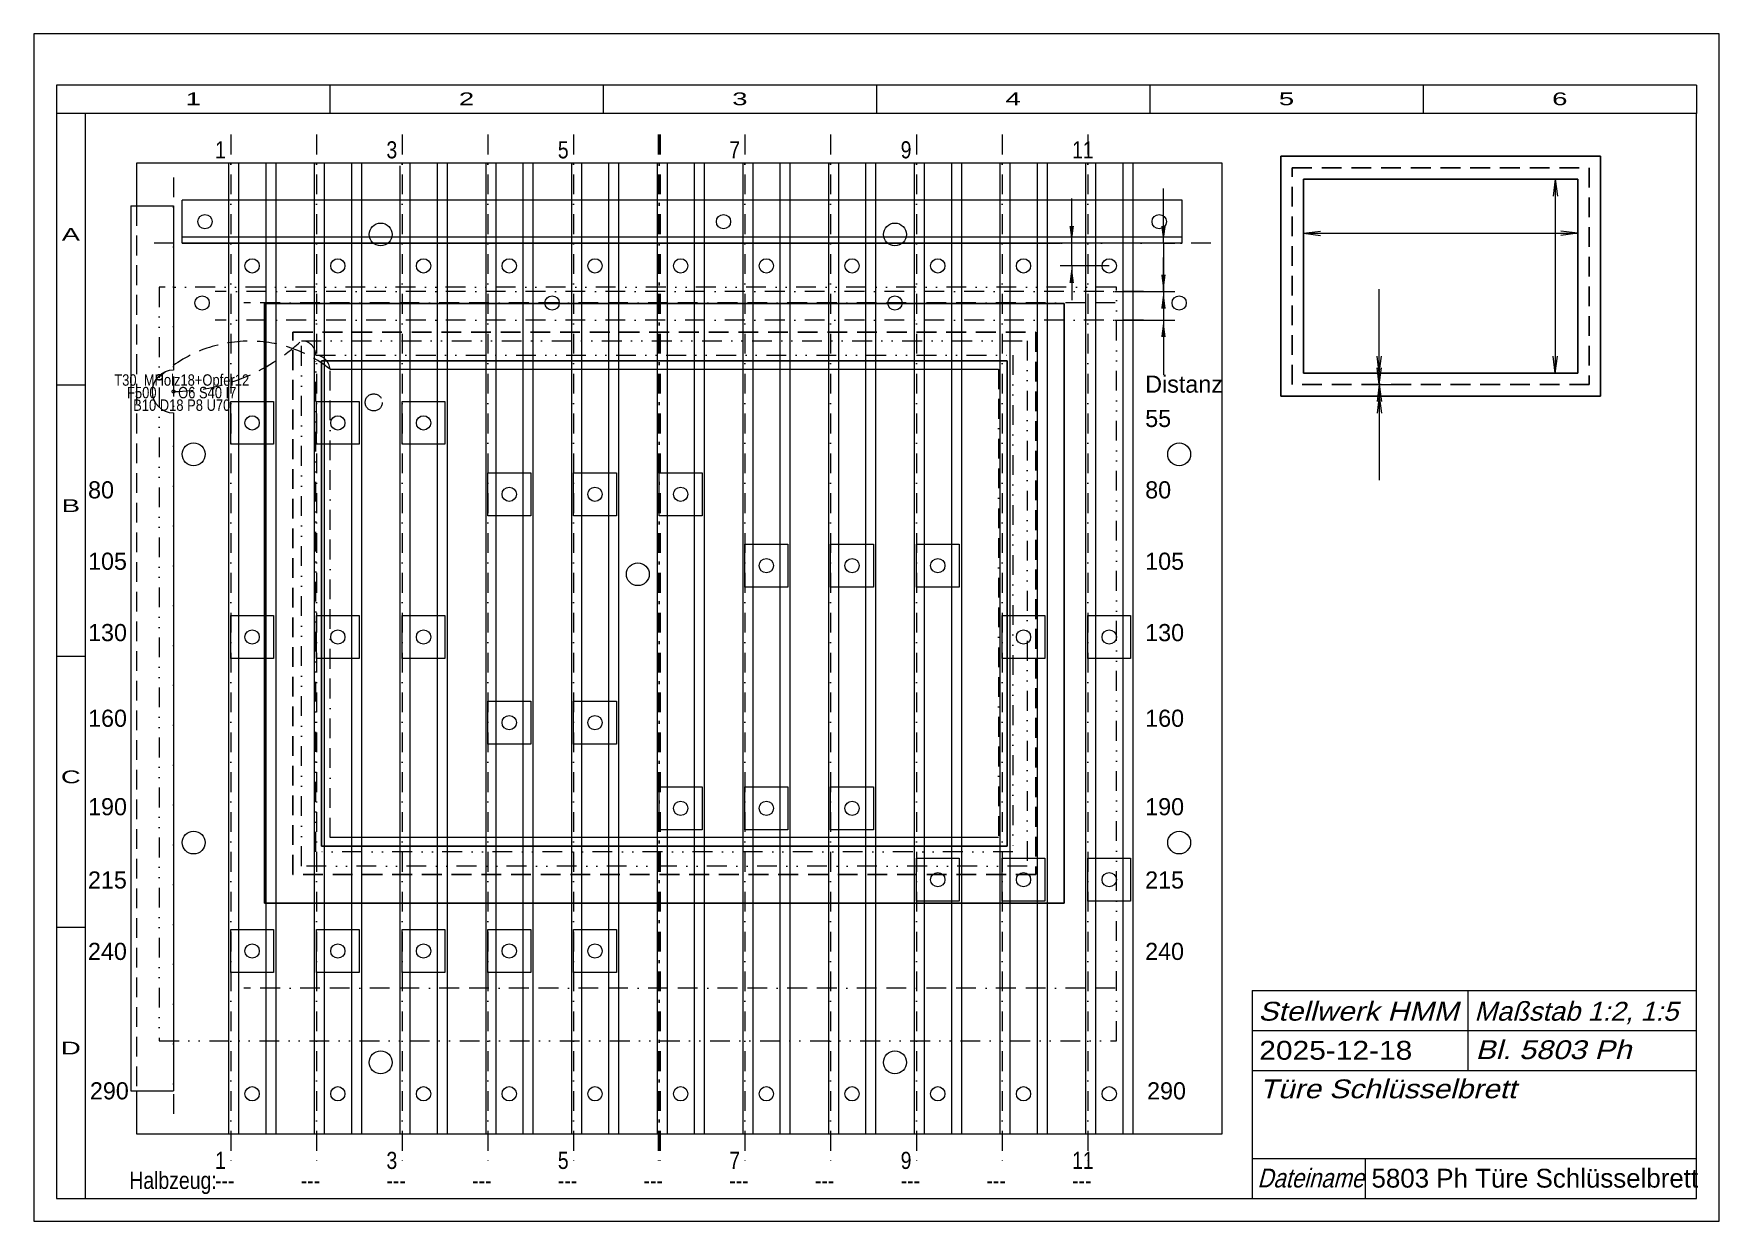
# Model space of a CAD drawing. Extents: x 2 to 592, y 2 to 418.
import ezdxf
from ezdxf.enums import TextEntityAlignment as Align

# ---------------------------------------------------------------- set-up
doc = ezdxf.new("R2010")
doc.units = 0
doc.header["$LTSCALE"] = 13.860201
for name, pattern in [('BORDER', [1.75, 0.5, -0.25, 0.5, -0.25, 0, -0.25]), ('DASHDOT', [1, 0.5, -0.25, 0, -0.25]), ('DASHED', [0.75, 0.5, -0.25]), ('DIVIDE', [1.25, 0.5, -0.25, 0, -0.25, 0, -0.25]), ('PHANTOM', [2.5, 1.25, -0.25, 0.25, -0.25, 0.25, -0.25])]:
    doc.linetypes.add(name, pattern=pattern)
for name, color, linetype, lineweight in [('5803_1P', 30, 'CONTINUOUS', 0), ('_TEMP', 7, 'CONTINUOUS', 50), ('BEMASSUNG', 7, 'CONTINUOUS', 0), ('BEMASSUNG$00', 7, 'CONTINUOUS', 25), ('BESCHRIFTUNG', 7, 'CONTINUOUS', 0), ('GEOMETRIE', 27, 'CONTINUOUS', 25), ('KONSTRUKTION', 7, 'CONTINUOUS', 0), ('MASSGRENZEN', 172, 'CONTINUOUS', 0), ('MASSLINIEN', 172, 'CONTINUOUS', 0), ('MASSTEXTE', 212, 'CONTINUOUS', 0), ('MITTELLINIEN', 5, 'DASHDOT', 0), ('PFADE', 30, 'CONTINUOUS', 13), ('STANDARD', 7, 'CONTINUOUS', 0)]:
    doc.layers.add(name, color=color, linetype=linetype, lineweight=lineweight)
doc.styles.add('Arial', font='arial.ttf')
doc.styles.add('Verdana', font='verdana.ttf')

# ---------------------------------------------------------------- blocks, each defined once
blk = doc.blocks.new('D137584640')
at = {"layer": 'MASSGRENZEN'}
for points in [[(365.33, 344.67), (364.55, 350.61), (366.11, 350.61)], [(365.33, 336.67), (366.11, 330.72), (364.55, 330.72)]]:
    blk.add_solid(points, dxfattribs=at)
at = {"layer": 'MASSLINIEN', "color": 172}
for p, q in [((365.33, 344.67), (365.33, 360.27)), ((53.95, 344.67), (361.33, 344.67)), ((365.33, 336.67), (365.33, 344.67)), ((378.45, 336.67), (361.33, 336.67)), ((365.33, 336.67), (365.33, 324.68))]:
    blk.add_line(p, q, dxfattribs=at)
blk = doc.blocks.new('D137593856')
at = {"layer": 'MASSGRENZEN'}
for points in [[(397.44, 344.67), (396.66, 350.61), (398.23, 350.61)], [(397.44, 327.67), (398.23, 321.72), (396.66, 321.72)]]:
    blk.add_solid(points, dxfattribs=at)
at = {"layer": 'MASSLINIEN', "color": 172}
for p, q in [((397.44, 344.67), (397.44, 363.8)), ((397.44, 344.67), (397.44, 327.67)), ((397.44, 344.67), (401.44, 344.67)), ((380.5, 327.67), (401.44, 327.67)), ((397.44, 327.67), (397.44, 315.68))]:
    blk.add_line(p, q, dxfattribs=at)
blk = doc.blocks.new('D137594112')
at = {"layer": 'MASSGRENZEN'}
for points in [[(397.44, 327.67), (396.66, 333.61), (398.23, 333.61)], [(397.44, 317.67), (398.23, 311.72), (396.66, 311.72)]]:
    blk.add_solid(points, dxfattribs=at)
at = {"layer": 'MASSLINIEN', "color": 172}
for p, q in [((397.44, 327.67), (397.44, 339.65)), ((380.5, 327.67), (401.44, 327.67)), ((397.44, 327.67), (397.44, 317.67)), ((380.5, 317.67), (401.44, 317.67)), ((397.44, 317.67), (397.44, 298.53))]:
    blk.add_line(p, q, dxfattribs=at)
blk = doc.blocks.new('D137600768')
at = {"layer": 'MASSGRENZEN', "color": 172}
for p, q in [((534.6, 367.06), (533.82, 361.11)), ((534.6, 367.06), (535.38, 361.11)), ((534.6, 299.06), (533.82, 305.01)), ((534.6, 299.06), (535.38, 305.01))]:
    blk.add_line(p, q, dxfattribs=at)
at = {"layer": 'MASSLINIEN', "color": 172}
for p, q in [((446.47, 367.06), (538.6, 367.06)), ((534.6, 367.06), (534.6, 299.06)), ((446.47, 299.06), (538.6, 299.06))]:
    blk.add_line(p, q, dxfattribs=at)
blk = doc.blocks.new('D137600512')
at = {"layer": 'MASSGRENZEN', "color": 172}
for p, q in [((473, 299.06), (472.21, 305.01)), ((473, 299.06), (473.78, 305.01)), ((473, 295.06), (472.21, 289.11)), ((473, 295.06), (473.78, 289.11))]:
    blk.add_line(p, q, dxfattribs=at)
at = {"layer": 'MASSLINIEN', "color": 172}
for p, q in [((473, 299.06), (473, 328.54)), ((473, 299.06), (473, 295.06)), ((473, 299.06), (477, 299.06)), ((473, 295.06), (477, 295.06)), ((473, 295.06), (473, 283.13))]:
    blk.add_line(p, q, dxfattribs=at)
blk = doc.blocks.new('D137587456')
at = {"layer": 'MASSGRENZEN', "color": 172}
for p, q in [((473, 295.06), (472.21, 301.01)), ((473, 295.06), (473.78, 301.01)), ((473, 291.06), (472.21, 285.11)), ((473, 291.06), (473.78, 285.11))]:
    blk.add_line(p, q, dxfattribs=at)
at = {"layer": 'MASSLINIEN', "color": 172}
for p, q in [((473, 295.06), (473, 306.99)), ((473, 295.06), (473, 291.06)), ((473, 295.06), (477, 295.06)), ((473, 291.06), (477, 291.06)), ((473, 291.06), (473, 261.58))]:
    blk.add_line(p, q, dxfattribs=at)
blk = doc.blocks.new('D106912256')
at = {"layer": 'MASSGRENZEN', "color": 172}
for p, q in [((446.47, 348.07), (452.42, 348.86)), ((542.47, 348.07), (536.52, 348.86)), ((446.47, 348.07), (452.42, 347.29)), ((542.47, 348.07), (536.52, 347.29))]:
    blk.add_line(p, q, dxfattribs=at)
at = {"layer": 'MASSLINIEN', "color": 172}
for p, q in [((446.47, 299.06), (446.47, 352.07)), ((542.47, 299.06), (542.47, 352.07)), ((446.47, 348.07), (542.47, 348.07))]:
    blk.add_line(p, q, dxfattribs=at)

msp = doc.modelspace()

# ---------------------------------------------------------------- linework, layer by layer
at = {"layer": '5803_1P', "linetype": 'DIVIDE'}
for p, q in [((95.73, 126.45), (95.73, 310.45)), ((95.73, 310.45), (349.73, 310.45)), ((349.73, 310.45), (349.73, 126.45)), ((100.73, 131.45), (100.73, 305.45)), ((100.73, 305.45), (344.73, 305.45)), ((344.73, 305.45), (344.73, 131.45)), ((344.73, 131.45), (100.73, 131.45)), ((349.73, 126.45), (95.73, 126.45))]:
    msp.add_line(p, q, dxfattribs=at)
at = {"layer": '5803_1P'}
for p, q in [((105.73, 300.45), (339.73, 300.45)), ((339.73, 136.45), (105.73, 136.45))]:
    msp.add_line(p, q, dxfattribs=at)
at = {"layer": '5803_1P', "linetype": 'BORDER'}
for p, q in [((105.73, 136.45), (105.73, 300.45)), ((339.73, 300.45), (339.73, 136.45))]:
    msp.add_line(p, q, dxfattribs=at)
at = {"layer": '5803_1P', "linetype": 'PHANTOM'}
for centre, radius in [((45.95, 297.67), 1), ((50.95, 292.67), 0.5), ((121.02, 288.85), 3)]:
    msp.add_circle(centre, radius, dxfattribs=at)
at = {"layer": '5803_1P', "linetype": 'DASHED'}
for centre, radius, start, end in [((77.44, 264.68), 45.61, 51.66684, 133.67339), ((50.68, 358.61), 65.94, 270.23344, 313.09295), ((95.67, 305.39), 5.06, 0.67095, 89.32905), ((100.34, 300.06), 5.4, 4.12712, 85.87288)]:
    msp.add_arc(centre, radius, start, end, dxfattribs=at)
at = {"layer": '_TEMP', "lineweight": 0}
for p, q in [((428.44, 82.8), (583.83, 82.8)), ((428.44, 82.8), (428.44, 10)), ((504.04, 82.8), (504.04, 54.8)), ((428.44, 68.8), (583.83, 68.8)), ((428.44, 54.8), (583.83, 54.8)), ((428.44, 24), (583.83, 24)), ((468.04, 24), (468.04, 10))]:
    msp.add_line(p, q, dxfattribs=at)
at = {"layer": 'GEOMETRIE', "color": 7}
for p, q in [((438.47, 375.06), (550.47, 375.06)), ((438.47, 291.06), (438.47, 375.06)), ((550.47, 375.06), (550.47, 291.06)), ((446.47, 367.06), (542.47, 367.06)), ((446.47, 299.06), (446.47, 367.06)), ((542.47, 367.06), (542.47, 299.06)), ((82.73, 323.45), (362.73, 323.45)), ((82.73, 113.45), (82.73, 323.45)), ((362.73, 323.45), (362.73, 113.45)), ((102.73, 303.45), (342.73, 303.45)), ((102.73, 133.45), (102.73, 303.45)), ((342.73, 303.45), (342.73, 133.45)), ((542.47, 299.06), (446.47, 299.06)), ((550.47, 291.06), (438.47, 291.06)), ((342.73, 133.45), (102.73, 133.45)), ((362.73, 113.45), (82.73, 113.45))]:
    msp.add_line(p, q, dxfattribs=at)
at = {"layer": 'GEOMETRIE', "color": 7, "linetype": 'DASHED'}
for p, q in [((442.47, 371.06), (546.47, 371.06)), ((442.47, 295.06), (442.47, 371.06)), ((546.47, 371.06), (546.47, 295.06)), ((92.73, 123.45), (92.73, 313.45)), ((92.73, 313.45), (352.73, 313.45)), ((352.73, 313.45), (352.73, 123.45)), ((546.47, 295.06), (442.47, 295.06)), ((352.73, 123.45), (92.73, 123.45))]:
    msp.add_line(p, q, dxfattribs=at)
at = {"layer": 'KONSTRUKTION', "color": 8}
for p, q in [((417.95, 372.67), (37.95, 372.67)), ((37.95, 372.67), (37.95, 357.67)), ((70.2, 372.67), (70.2, 32.67)), ((73.7, 372.67), (73.7, 32.67)), ((83.2, 372.67), (83.2, 32.67)), ((86.7, 372.67), (86.7, 32.67)), ((100.2, 372.67), (100.2, 32.67)), ((103.7, 372.67), (103.7, 32.67)), ((113.2, 372.67), (113.2, 32.67)), ((116.7, 372.67), (116.7, 32.67)), ((133.7, 372.67), (133.7, 32.67)), ((143.2, 372.67), (143.2, 32.67)), ((146.7, 372.67), (146.7, 32.67)), ((160.2, 372.67), (160.2, 32.67)), ((163.7, 372.67), (163.7, 32.67)), ((173.2, 372.67), (173.2, 32.67)), ((176.7, 372.67), (176.7, 32.67)), ((190.2, 372.67), (190.2, 32.67)), ((193.7, 372.67), (193.7, 32.67)), ((203.2, 372.67), (203.2, 32.67)), ((206.7, 372.67), (206.7, 32.67)), ((220.2, 372.67), (220.2, 32.67)), ((223.7, 372.67), (223.7, 32.67)), ((233.2, 372.67), (233.2, 32.67)), ((236.7, 372.67), (236.7, 32.67)), ((250.2, 372.67), (250.2, 32.67)), ((253.7, 372.67), (253.7, 32.67)), ((263.2, 372.67), (263.2, 32.67)), ((266.7, 372.67), (266.7, 32.67)), ((280.2, 372.67), (280.2, 32.67)), ((283.7, 372.67), (283.7, 32.67)), ((293.2, 372.67), (293.2, 32.67)), ((296.7, 372.67), (296.7, 32.67)), ((310.2, 372.67), (310.2, 32.67)), ((313.7, 372.67), (313.7, 32.67)), ((323.2, 372.67), (323.2, 32.67)), ((326.7, 372.67), (326.7, 32.67)), ((340.2, 372.67), (340.2, 32.67)), ((343.7, 372.67), (343.7, 32.67)), ((353.2, 372.67), (353.2, 32.67)), ((356.7, 372.67), (356.7, 32.67)), ((370.2, 372.67), (370.2, 32.67)), ((373.7, 372.67), (373.7, 32.67)), ((383.2, 372.67), (383.2, 32.67)), ((386.7, 372.67), (386.7, 32.67)), ((417.95, 32.67), (417.95, 372.67)), ((130.2, 371.67), (130.2, 32.67)), ((35.95, 357.67), (35.95, 47.67)), ((35.95, 357.67), (50.95, 357.67)), ((50.95, 357.67), (50.95, 300.17)), ((403.95, 359.67), (53.95, 359.67)), ((53.95, 344.67), (53.95, 359.67)), ((403.95, 344.67), (403.95, 359.67)), ((403.95, 346.67), (53.95, 346.67)), ((403.95, 344.67), (53.95, 344.67)), ((50.95, 285.17), (50.95, 47.67)), ((35.95, 47.67), (50.95, 47.67)), ((37.95, 47.67), (37.95, 32.67)), ((37.95, 32.67), (417.95, 32.67))]:
    msp.add_line(p, q, dxfattribs=at)
at = {"layer": 'KONSTRUKTION', "color": 8, "linetype": 'DASHED'}
msp.add_line((37.95, 357.67), (37.95, 47.67), dxfattribs=at)
at = {"layer": 'KONSTRUKTION', "color": 8, "linetype": 'BORDER'}
for p, q in [((380.5, 323.67), (75.5, 323.67)), ((380.5, 83.67), (75.5, 83.67))]:
    msp.add_line(p, q, dxfattribs=at)
at = {"layer": 'KONSTRUKTION', "color": 252}
for p, q in [((70.95, 289.17), (85.95, 289.17)), ((70.95, 274.17), (70.95, 289.17)), ((85.95, 289.17), (85.95, 274.17)), ((100.95, 274.17), (100.95, 289.17)), ((100.95, 289.17), (115.95, 289.17)), ((115.95, 289.17), (115.95, 274.17)), ((130.95, 274.17), (130.95, 289.17)), ((130.95, 289.17), (145.95, 289.17)), ((145.95, 289.17), (145.95, 274.17)), ((85.95, 274.17), (70.95, 274.17)), ((115.95, 274.17), (100.95, 274.17)), ((145.95, 274.17), (130.95, 274.17)), ((160.95, 249.17), (160.95, 264.17)), ((160.95, 264.17), (175.95, 264.17)), ((175.95, 264.17), (175.95, 249.17)), ((190.95, 249.17), (190.95, 264.17)), ((190.95, 264.17), (205.95, 264.17)), ((205.95, 264.17), (205.95, 249.17)), ((220.95, 264.17), (235.95, 264.17)), ((220.95, 249.17), (220.95, 264.17)), ((235.95, 264.17), (235.95, 249.17)), ((175.95, 249.17), (160.95, 249.17)), ((205.95, 249.17), (190.95, 249.17)), ((235.95, 249.17), (220.95, 249.17)), ((250.95, 224.17), (250.95, 239.17)), ((250.95, 239.17), (265.95, 239.17)), ((265.95, 239.17), (265.95, 224.17)), ((280.95, 224.17), (280.95, 239.17)), ((280.95, 239.17), (295.95, 239.17)), ((295.95, 239.17), (295.95, 224.17)), ((310.95, 239.17), (325.95, 239.17)), ((310.95, 224.17), (310.95, 239.17)), ((325.95, 239.17), (325.95, 224.17)), ((265.95, 224.17), (250.95, 224.17)), ((295.95, 224.17), (280.95, 224.17)), ((325.95, 224.17), (310.95, 224.17)), ((70.95, 199.17), (70.95, 214.17)), ((70.95, 214.17), (85.95, 214.17)), ((85.95, 214.17), (85.95, 199.17)), ((100.95, 199.17), (100.95, 214.17)), ((100.95, 214.17), (115.95, 214.17)), ((115.95, 214.17), (115.95, 199.17)), ((130.95, 214.17), (145.95, 214.17)), ((130.95, 199.17), (130.95, 214.17)), ((145.95, 214.17), (145.95, 199.17)), ((340.95, 199.17), (340.95, 214.17)), ((340.95, 214.17), (355.95, 214.17)), ((355.95, 214.17), (355.95, 199.17)), ((370.95, 199.17), (370.95, 214.17)), ((370.95, 214.17), (385.95, 214.17)), ((385.95, 214.17), (385.95, 199.17)), ((85.95, 199.17), (70.95, 199.17)), ((115.95, 199.17), (100.95, 199.17)), ((145.95, 199.17), (130.95, 199.17)), ((355.95, 199.17), (340.95, 199.17)), ((385.95, 199.17), (370.95, 199.17)), ((160.95, 169.17), (160.95, 184.17)), ((160.95, 184.17), (175.95, 184.17)), ((175.95, 184.17), (175.95, 169.17)), ((190.95, 169.17), (190.95, 184.17)), ((190.95, 184.17), (205.95, 184.17)), ((205.95, 184.17), (205.95, 169.17)), ((175.95, 169.17), (160.95, 169.17)), ((205.95, 169.17), (190.95, 169.17)), ((220.95, 139.17), (220.95, 154.17)), ((220.95, 154.17), (235.95, 154.17)), ((235.95, 154.17), (235.95, 139.17)), ((250.95, 139.17), (250.95, 154.17)), ((250.95, 154.17), (265.95, 154.17)), ((265.95, 154.17), (265.95, 139.17)), ((280.95, 154.17), (295.95, 154.17)), ((280.95, 139.17), (280.95, 154.17)), ((295.95, 154.17), (295.95, 139.17)), ((235.95, 139.17), (220.95, 139.17)), ((265.95, 139.17), (250.95, 139.17)), ((295.95, 139.17), (280.95, 139.17)), ((310.95, 114.17), (310.95, 129.17)), ((310.95, 129.17), (325.95, 129.17)), ((325.95, 129.17), (325.95, 114.17)), ((340.95, 114.17), (340.95, 129.17)), ((340.95, 129.17), (355.95, 129.17)), ((355.95, 129.17), (355.95, 114.17)), ((370.95, 129.17), (385.95, 129.17)), ((370.95, 114.17), (370.95, 129.17)), ((385.95, 129.17), (385.95, 114.17)), ((325.95, 114.17), (310.95, 114.17)), ((355.95, 114.17), (340.95, 114.17)), ((385.95, 114.17), (370.95, 114.17)), ((70.95, 89.17), (70.95, 104.17)), ((70.95, 104.17), (85.95, 104.17)), ((85.95, 104.17), (85.95, 89.17)), ((100.95, 89.17), (100.95, 104.17)), ((100.95, 104.17), (115.95, 104.17)), ((115.95, 104.17), (115.95, 89.17)), ((130.95, 104.17), (145.95, 104.17)), ((130.95, 89.17), (130.95, 104.17)), ((145.95, 104.17), (145.95, 89.17)), ((160.95, 89.17), (160.95, 104.17)), ((160.95, 104.17), (175.95, 104.17)), ((175.95, 104.17), (175.95, 89.17)), ((190.95, 89.17), (190.95, 104.17)), ((190.95, 104.17), (205.95, 104.17)), ((205.95, 104.17), (205.95, 89.17)), ((85.95, 89.17), (70.95, 89.17)), ((115.95, 89.17), (100.95, 89.17)), ((145.95, 89.17), (130.95, 89.17)), ((175.95, 89.17), (160.95, 89.17)), ((205.95, 89.17), (190.95, 89.17))]:
    msp.add_line(p, q, dxfattribs=at)
at = {"layer": 'KONSTRUKTION', "color": 8}
for centre, radius in [((61.95, 352.17), 2.5), ((243.45, 352.17), 2.5), ((395.95, 352.17), 2.5), ((123.45, 347.67), 4), ((303.45, 347.67), 4), ((78.45, 336.67), 2.5), ((78.45, 336.67), 2.5), ((108.45, 336.67), 2.5), ((108.45, 336.67), 2.5), ((138.45, 336.67), 2.5), ((138.45, 336.67), 2.5), ((168.45, 336.67), 2.5), ((168.45, 336.67), 2.5), ((198.45, 336.67), 2.5), ((198.45, 336.67), 2.5), ((228.45, 336.67), 2.5), ((228.45, 336.67), 2.5), ((258.45, 336.67), 2.5), ((258.45, 336.67), 2.5), ((288.45, 336.67), 2.5), ((288.45, 336.67), 2.5), ((318.45, 336.67), 2.5), ((318.45, 336.67), 2.5), ((348.45, 336.67), 2.5), ((348.45, 336.67), 2.5), ((378.45, 336.67), 2.5), ((378.45, 336.67), 2.5), ((60.95, 323.67), 2.5), ((183.45, 323.67), 2.5), ((303.45, 323.67), 2.5), ((402.95, 323.67), 2.5), ((78.45, 281.67), 2.5), ((78.45, 281.67), 2.5), ((108.45, 281.67), 2.5), ((108.45, 281.67), 2.5), ((138.45, 281.67), 2.5), ((138.45, 281.67), 2.5), ((57.97, 270.67), 4), ((402.95, 270.67), 4), ((168.45, 256.67), 2.5), ((168.45, 256.67), 2.5), ((198.45, 256.67), 2.5), ((198.45, 256.67), 2.5), ((228.45, 256.67), 2.5), ((228.45, 256.67), 2.5), ((213.45, 228.67), 4), ((258.45, 231.67), 2.5), ((258.45, 231.67), 2.5), ((288.45, 231.67), 2.5), ((288.45, 231.67), 2.5), ((318.45, 231.67), 2.5), ((318.45, 231.67), 2.5), ((78.45, 206.67), 2.5), ((78.45, 206.67), 2.5), ((108.45, 206.67), 2.5), ((108.45, 206.67), 2.5), ((138.45, 206.67), 2.5), ((138.45, 206.67), 2.5), ((348.45, 206.67), 2.5), ((348.45, 206.67), 2.5), ((378.45, 206.67), 2.5), ((378.45, 206.67), 2.5), ((168.45, 176.67), 2.5), ((168.45, 176.67), 2.5), ((198.45, 176.67), 2.5), ((198.45, 176.67), 2.5), ((228.45, 146.67), 2.5), ((228.45, 146.67), 2.5), ((258.45, 146.67), 2.5), ((258.45, 146.67), 2.5), ((288.45, 146.67), 2.5), ((288.45, 146.67), 2.5), ((57.97, 134.67), 4), ((402.95, 134.67), 4), ((318.45, 121.67), 2.5), ((318.45, 121.67), 2.5), ((348.45, 121.67), 2.5), ((348.45, 121.67), 2.5), ((378.45, 121.67), 2.5), ((378.45, 121.67), 2.5), ((78.45, 96.67), 2.5), ((78.45, 96.67), 2.5), ((108.45, 96.67), 2.5), ((108.45, 96.67), 2.5), ((138.45, 96.67), 2.5), ((138.45, 96.67), 2.5), ((168.45, 96.67), 2.5), ((168.45, 96.67), 2.5), ((198.45, 96.67), 2.5), ((198.45, 96.67), 2.5), ((123.45, 57.67), 4), ((303.45, 57.67), 4), ((78.45, 46.67), 2.5), ((78.45, 46.67), 2.5), ((108.45, 46.67), 2.5), ((108.45, 46.67), 2.5), ((138.45, 46.67), 2.5), ((138.45, 46.67), 2.5), ((168.45, 46.67), 2.5), ((168.45, 46.67), 2.5), ((198.45, 46.67), 2.5), ((198.45, 46.67), 2.5), ((228.45, 46.67), 2.5), ((228.45, 46.67), 2.5), ((258.45, 46.67), 2.5), ((258.45, 46.67), 2.5), ((288.45, 46.67), 2.5), ((288.45, 46.67), 2.5), ((318.45, 46.67), 2.5), ((318.45, 46.67), 2.5), ((348.45, 46.67), 2.5), ((348.45, 46.67), 2.5), ((378.45, 46.67), 2.5), ((378.45, 46.67), 2.5)]:
    msp.add_circle(centre, radius, dxfattribs=at)
msp.add_arc((50.95, 292.67), 7.5, 90, 270, dxfattribs=at)
at = {"layer": 'MITTELLINIEN'}
for p, q in [((70.95, 382.66), (70.95, 22.66)), ((100.95, 382.66), (100.95, 22.66)), ((130.95, 382.66), (130.95, 22.66)), ((160.95, 382.66), (160.95, 22.66)), ((190.95, 382.66), (190.95, 22.66)), ((250.95, 382.66), (250.95, 22.66)), ((280.95, 382.66), (280.95, 22.66)), ((310.95, 382.66), (310.95, 22.66)), ((340.95, 382.66), (340.95, 22.66)), ((370.95, 382.66), (370.95, 22.66)), ((50.95, 367.67), (50.95, 37.67)), ((414.04, 344.67), (43.89, 344.67)), ((390.5, 327.67), (65.5, 327.67)), ((390.5, 327.67), (65.5, 327.67)), ((390.5, 317.67), (65.5, 317.67)), ((390.5, 317.67), (65.5, 317.67))]:
    msp.add_line(p, q, dxfattribs=at)
at = {"layer": 'MITTELLINIEN', "color": 154, "lineweight": 50}
msp.add_line((220.95, 382.66), (220.95, 22.66), dxfattribs=at)
at = {"layer": 'PFADE', "linetype": 'DIVIDE', "lineweight": 20}
for p, q in [((380.95, 329.17), (45.95, 329.17)), ((45.95, 329.17), (45.95, 65.17)), ((380.95, 65.17), (380.95, 329.17)), ((45.95, 65.17), (380.95, 65.17))]:
    msp.add_line(p, q, dxfattribs=at)
at = {"layer": 'STANDARD'}
for p, q in [((592, 418), (2, 418)), ((2, 418), (2, 2)), ((592, 2), (592, 418)), ((584, 400), (10, 400)), ((10, 400), (10, 390)), ((105.67, 400), (105.67, 390)), ((201.33, 400), (201.33, 390)), ((297, 400), (297, 390)), ((392.67, 400), (392.67, 390)), ((488.33, 400), (488.33, 390)), ((584, 400), (584, 390)), ((10, 390), (10, 10)), ((20, 390), (10, 390)), ((20, 390), (20, 10)), ((584, 390), (20, 390)), ((584, 10), (584, 390)), ((10, 295), (20, 295)), ((10, 200), (20, 200)), ((10, 105), (20, 105)), ((10, 10), (20, 10)), ((20, 10), (584, 10)), ((2, 2), (592, 2))]:
    msp.add_line(p, q, dxfattribs=at)

# ---------------------------------------------------------------- block references
at = {"layer": 'BEMASSUNG'}
for name in ['D137600768', 'D106912256', 'D137600512', 'D137587456']:
    msp.add_blockref(name, (0, 0), dxfattribs=at)
at = {"layer": 'BEMASSUNG$00'}
for name in ['D137584640', 'D137593856', 'D137594112']:
    msp.add_blockref(name, (0, 0), dxfattribs=at)

# ---------------------------------------------------------------- texts
at = {"layer": '5803_1P', "linetype": 'PHANTOM', "insert": (53.81, 292.26), "char_height": 4, "attachment_point": 5, "line_spacing_factor": 0.66, "style": 'Arial'}
msp.add_mtext('\\W0.810858;T30  MHolz18+Opfer12\\PF500      O6 S40 I7\\PB10 D18 P8 U70', dxfattribs=at)
at = {"layer": 'BESCHRIFTUNG', "style": 'Arial'}
for s, width, p in [('1', 0.810869, (65.46, 374.32)), ('3', 0.810869, (125.46, 374.32)), ('5', 0.810869, (185.46, 374.32)), ('7', 0.810869, (245.46, 374.32)), ('9', 0.810869, (305.46, 374.32)), ('11', 0.810869, (365.46, 374.32)), ('Distanz', 0.972766, (391.06, 292.25)), ('55', 0.972828, (391.06, 280.22)), ('80', 0.972828, (21.03, 255.22)), ('80', 0.972828, (391.06, 255.22)), ('105', 0.972828, (21.03, 230.22)), ('105', 0.972828, (391.06, 230.22)), ('130', 0.972828, (21.03, 205.22)), ('130', 0.972828, (391.06, 205.22)), ('160', 0.972828, (21.03, 175.22)), ('160', 0.972828, (391.06, 175.22)), ('190', 0.972828, (21.03, 144.23)), ('190', 0.972828, (391.06, 144.23)), ('215', 0.972828, (21, 118.56)), ('215', 0.972828, (391.03, 118.56)), ('240', 0.972828, (21, 93.55)), ('240', 0.972828, (391.03, 93.55)), ('290', 0.972828, (21.68, 44.71)), ('290', 0.972828, (391.71, 44.71)), ('1', 0.810869, (65.46, 20.34)), ('3', 0.810869, (125.46, 20.34)), ('5', 0.810869, (185.46, 20.34)), ('7', 0.810869, (245.46, 20.34)), ('9', 0.810869, (305.46, 20.34)), ('11', 0.810869, (365.46, 20.34)), ('Halbzeug:', 0.810868, (35.46, 13.34)), ('---', 0.810862, (65.46, 13.34)), ('---', 0.810862, (95.46, 13.34)), ('---', 0.810862, (125.46, 13.34)), ('---', 0.810862, (155.46, 13.34)), ('---', 0.810862, (185.46, 13.34)), ('---', 0.810862, (215.46, 13.34)), ('---', 0.810862, (245.46, 13.34)), ('---', 0.810862, (275.46, 13.34)), ('---', 0.810862, (305.46, 13.34)), ('---', 0.810862, (335.46, 13.34)), ('---', 0.810862, (365.46, 13.34))]:
    msp.add_text(s, height=6, dxfattribs=dict(at, width=width)).set_placement(p)
at = {"layer": 'BESCHRIFTUNG', "style": 'Arial', "oblique": 15}
for s, width, p in [('Stellwerk HMM', 1.130136, (430.63, 78.88)), ('Maßstab 1:2, 1:5', 1.031847, (506.23, 78.88)), ('Bl. 5803 Ph', 1.143716, (506.67, 65.4)), ('Türe Schlüsselbrett', 1.130214, (431.07, 51.7)), ('Dateiname', 0.835372, (430.3, 20.45))]:
    msp.add_text(s, height=6.6, dxfattribs=dict(at, width=width)).set_placement(p, align=Align.TOP_LEFT)
at = {"layer": 'BESCHRIFTUNG', "style": 'Arial'}
for s, width, p in [('2025-12-18', 1.135137, (431, 65.2)), ('5803 Ph Türe Schlüsselbrett', 0.982811, (470.27, 20.4))]:
    msp.add_text(s, height=6.6, dxfattribs=dict(at, width=width)).set_placement(p, align=Align.TOP_LEFT)
at = {"layer": 'STANDARD', "style": 'Arial'}
for s, width, p in [('1', 1.547923, (57.83, 392.95)), ('2', 1.547922, (153.5, 392.95)), ('3', 1.547923, (249.17, 392.95)), ('4', 1.547923, (344.83, 392.95)), ('5', 1.547922, (440.5, 392.95)), ('6', 1.547923, (536.17, 392.95)), ('A', 1.547987, (15, 345.45)), ('B', 1.547987, (15, 250.45)), ('C', 1.548103, (15, 155.45)), ('D', 1.548104, (15, 60.45))]:
    msp.add_text(s, height=4.46, dxfattribs=dict(at, width=width)).set_placement(p, align=Align.CENTER)

doc.saveas('drawing.dxf')
